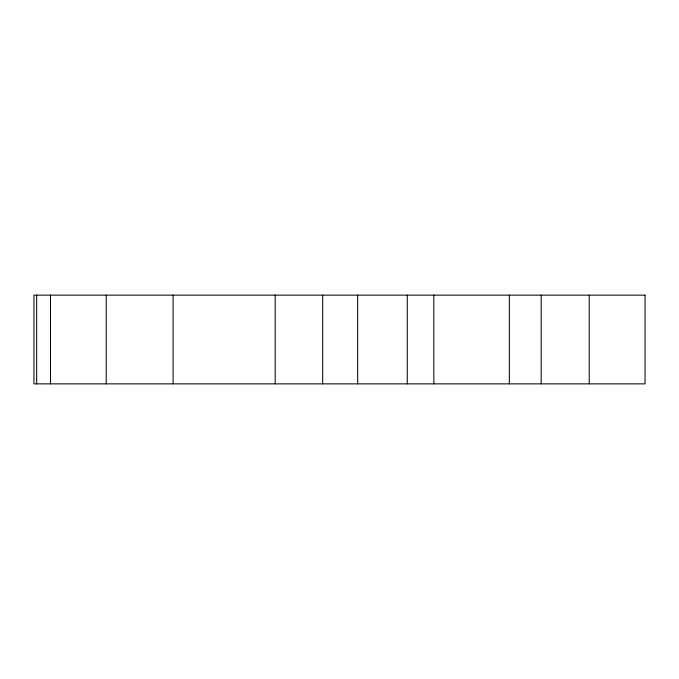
<?xml version="1.0" encoding="UTF-8"?>
<svg xmlns="http://www.w3.org/2000/svg" width="679" height="679" viewBox="0 0 679 679"><rect width="100%" height="100%" fill="white"/><g stroke="black" fill="none" stroke-linecap="round" stroke-linejoin="round"><path stroke-width="1.02" d="M589.245 295.136L589.245 383.864M541.197 295.136L541.197 383.864M509.343 295.136L509.343 383.864M433.83 295.136L433.83 383.864M407.264 295.136L407.264 383.864M357.663 295.136L357.663 383.864M322.678 295.136L322.678 383.864M275.182 295.136L275.182 383.864M173.103 295.136L173.103 383.864M106.221 295.136L106.221 383.864M50.484 295.136L50.484 383.864M36.674 295.136L36.674 383.864M645.05 295.136L33.95 295.136L33.95 383.864L645.05 383.864L645.05 295.136"/></g></svg>
